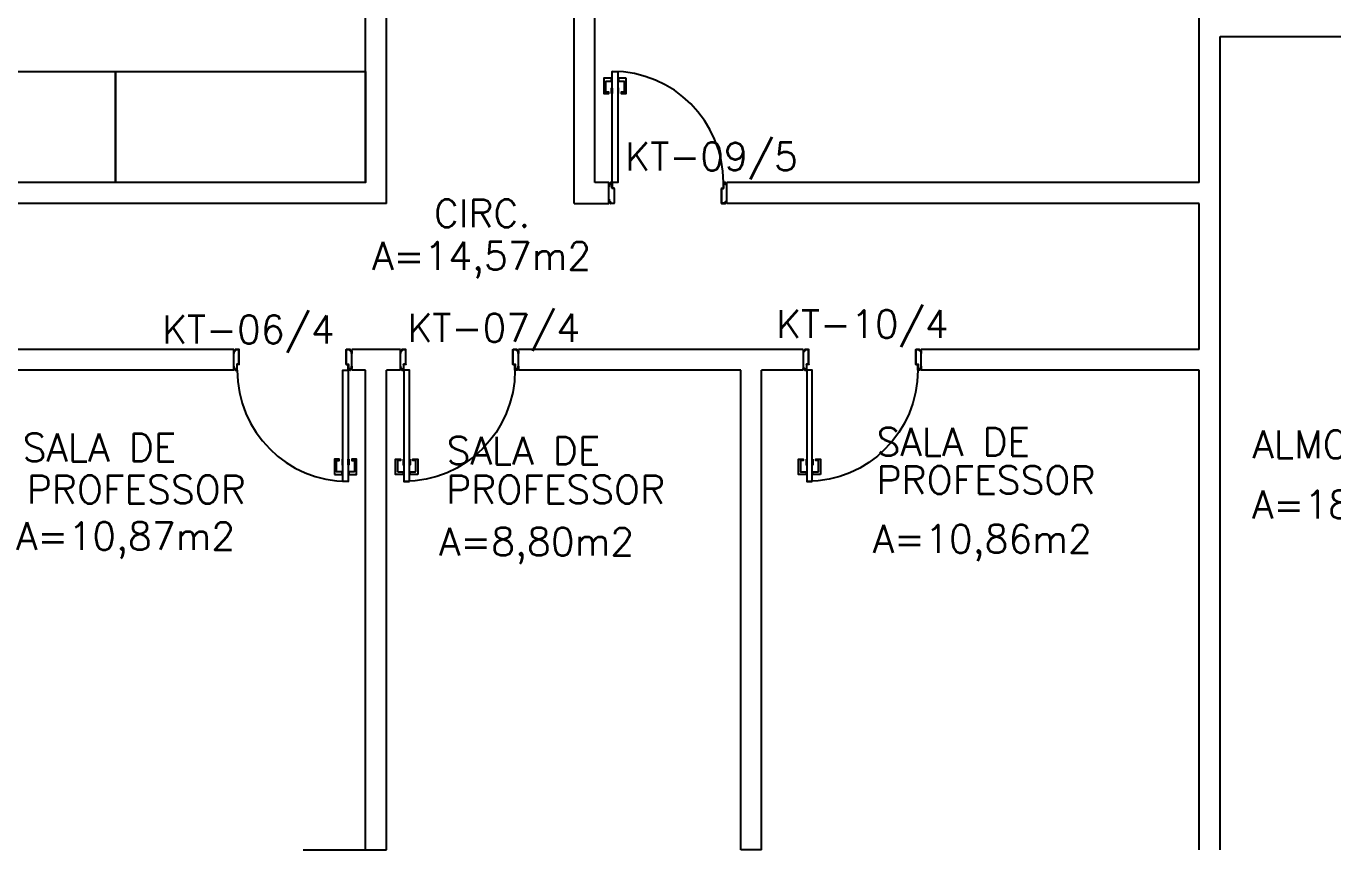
# Model space of a CAD drawing. Header units: millimetres. Extents: x 2128 to 2646, y 1972 to 2207.
# Drawn here: x 2376.02 to 2385.42, y 2127.52 to 2133.44 of the extents above; entities that cross this region are included whole.
import ezdxf

# ---------------------------------------------------------------- set-up
doc = ezdxf.new("R2010")
doc.units = ezdxf.units.MM
for name, color, linetype in [('AR-ALV', 2, 'Continuous'), ('AR-BANCADAS', 1, 'Continuous'), ('AR-PORTA', 1, 'Continuous'), ('BC- VISTA', 1, 'Continuous'), ('ENDEREÇO', 2, 'Continuous'), ('maçaneta', 1, 'Continuous'), ('mov', 1, 'Continuous'), ('PM-PERFIL U-C', 2, 'Continuous'), ('pm1', 2, 'Continuous'), ('TEXTO', 2, 'Continuous'), ('Área', 2, 'Continuous')]:
    doc.layers.add(name, color=color, linetype=linetype)
doc.styles.add('UNB-100', font='simplex.shx', dxfattribs={"height": 0.2})
doc.styles.add('UNB1-100', font='simplex.shx', dxfattribs={"height": 0.2})

# ---------------------------------------------------------------- blocks, each defined once
blk = doc.blocks.new('PM3')
at = {"layer": 'maçaneta'}
for points in [[(0.02, 0.825), (-0.035, 0.825), (-0.035, 0.715), (0, 0.715), (0, 0.725), (-0.02, 0.725), (-0.02, 0.8035, -0.414214), (-0.0185, 0.805), (0.02, 0.805)], [(0.125, 0.825), (0.07, 0.825), (0.07, 0.805), (0.1085, 0.805, -0.414214), (0.11, 0.8035), (0.11, 0.725), (0.09, 0.725), (0.09, 0.715), (0.125, 0.715)]]:
    blk.add_lwpolyline(points, format="xyb", close=True, dxfattribs=at)
for points in [[(0.02, 0.715), (0.02, 0.755), (0.025, 0.755), (0.025, 0.715)], [(0.07, 0.715), (0.07, 0.755), (0.065, 0.755), (0.065, 0.715)]]:
    blk.add_lwpolyline(points, close=True, dxfattribs=at)
at = {"layer": 'mov'}
blk.add_arc((0.025, 0.075), 0.8, 0, 90, dxfattribs=at)
at = {"layer": 'PM-PERFIL U-C'}
for p, q in [((0, 0.045), (0, 0.0635)), ((0.002, 0.045), (0, 0.045)), ((0.0015, 0.065), (0.01, 0.065)), ((0.002, 0.063), (0.002, 0.045)), ((0.0105, 0.063), (0.002, 0.063)), ((0.01, 0.065), (0.01, 0.0735)), ((0.0115, 0.075), (0.0235, 0.075)), ((0.012, 0.073), (0.012, 0.0645)), ((0.023, 0.073), (0.012, 0.073)), ((0.023, 0.0335), (0.023, 0.073)), ((0.038, 0.032), (0.0245, 0.032)), ((0.025, 0.0735), (0.025, 0.034)), ((0.0385, 0.034), (0.025, 0.034)), ((0.038, 0.032), (0.038, -0.073)), ((0.04, 0.0325), (0.04, -0.0735)), ((0.81, 0.0325), (0.81, -0.0735)), ((0.8115, 0.034), (0.825, 0.034)), ((0.812, 0.032), (0.8255, 0.032)), ((0.812, 0.032), (0.812, -0.073)), ((0.825, 0.0735), (0.825, 0.034)), ((0.8385, 0.075), (0.8265, 0.075)), ((0.827, 0.073), (0.838, 0.073)), ((0.827, 0.0335), (0.827, 0.073)), ((0.838, 0.073), (0.838, 0.0645)), ((0.8395, 0.063), (0.848, 0.063)), ((0.84, 0.065), (0.84, 0.0735)), ((0.8485, 0.065), (0.84, 0.065)), ((0.848, 0.063), (0.848, 0.045)), ((0.848, 0.045), (0.85, 0.045)), ((0.85, 0.045), (0.85, 0.0635)), ((0, -0.045), (0.002, -0.045)), ((0, -0.0635), (0, -0.045)), ((0.01, -0.065), (0.0015, -0.065)), ((0.002, -0.045), (0.002, -0.063)), ((0.002, -0.063), (0.0105, -0.063)), ((0.01, -0.0735), (0.01, -0.065)), ((0.0385, -0.075), (0.0115, -0.075)), ((0.012, -0.0645), (0.012, -0.073)), ((0.012, -0.073), (0.038, -0.073)), ((0.8115, -0.075), (0.8385, -0.075)), ((0.838, -0.073), (0.812, -0.073)), ((0.838, -0.0645), (0.838, -0.073)), ((0.848, -0.063), (0.8395, -0.063)), ((0.84, -0.0735), (0.84, -0.065)), ((0.84, -0.065), (0.8485, -0.065)), ((0.85, -0.045), (0.848, -0.045)), ((0.848, -0.045), (0.848, -0.063)), ((0.85, -0.0635), (0.85, -0.045))]:
    blk.add_line(p, q, dxfattribs=at)
for centre, start, end in [((0.0015, 0.0635), 90, 180), ((0.0115, 0.0735), 90, 180), ((0.0105, 0.0645), 270, 0), ((0.0245, 0.0335), 180, 270), ((0.0235, 0.0735), 360, 90), ((0.0385, 0.0325), 0, 90), ((0.8115, 0.0325), 90, 180), ((0.8265, 0.0735), 90, 180), ((0.8255, 0.0335), 270, 0), ((0.8395, 0.0645), 180, 270), ((0.8385, 0.0735), 0, 90), ((0.8485, 0.0635), 0, 90), ((0.0015, -0.0635), 180, 270), ((0.0115, -0.0735), 180, 270), ((0.0105, -0.0645), 0, 90), ((0.0385, -0.0735), 269.93864, 0), ((0.8115, -0.0735), 180, 270.06136), ((0.8395, -0.0645), 90, 180), ((0.8385, -0.0735), 270, 0), ((0.8485, -0.0635), 270, 0)]:
    blk.add_arc(centre, 0.0015, start, end, dxfattribs=at)
at = {"layer": 'pm1'}
blk.add_lwpolyline([(0.065, 0.875), (0.065, 0.075), (0.025, 0.075), (0.025, 0.875)], close=True, dxfattribs=at)
blk = doc.blocks.new('BCL05')
at = {"layer": 'BC- VISTA'}
blk.add_lwpolyline([(0.8, 0), (0.8, -1.8), (0, -1.8), (0, 0)], close=True, dxfattribs=at)

msp = doc.modelspace()

# ---------------------------------------------------------------- linework, layer by layer
at = {"layer": 'AR-ALV'}
for p, q in [((2378.4615, 2132.3151), (2378.4615, 2135.8401)), ((2378.6115, 2132.1651), (2378.6115, 2135.8401)), ((2379.9615, 2132.1651), (2379.9615, 2135.8401)), ((2380.1115, 2132.3151), (2380.1115, 2135.8401)), ((2384.4615, 2132.3151), (2384.4615, 2135.8401)), ((2384.6115, 2133.3651), (2386.8115, 2133.3651)), ((2384.6115, 2127.5151), (2384.6115, 2133.3651)), ((2378.4615, 2132.3151), (2372.9615, 2132.3151)), ((2380.2115, 2132.3151), (2380.1115, 2132.3151)), ((2380.2115, 2132.1651), (2380.2115, 2132.3151)), ((2384.4615, 2132.3151), (2381.0615, 2132.3151)), ((2381.0615, 2132.1651), (2381.0615, 2132.3151)), ((2378.6115, 2132.1651), (2375.3115, 2132.1651)), ((2379.9615, 2132.1651), (2380.2115, 2132.1651)), ((2384.4615, 2132.1651), (2381.0615, 2132.1651)), ((2384.4615, 2131.1151), (2384.4615, 2132.1651)), ((2377.5115, 2131.1151), (2375.3115, 2131.1151)), ((2377.5115, 2130.9651), (2377.5115, 2131.1151)), ((2378.7115, 2131.1151), (2378.3615, 2131.1151)), ((2378.3615, 2130.9651), (2378.3615, 2131.1151)), ((2378.7115, 2130.9651), (2378.7115, 2131.1151)), ((2379.5615, 2130.9651), (2379.5615, 2131.1151)), ((2381.6115, 2131.1151), (2379.5615, 2131.1151)), ((2381.6115, 2131.1151), (2381.6115, 2130.9651)), ((2384.4615, 2131.1151), (2382.4615, 2131.1151)), ((2382.4615, 2130.9651), (2382.4615, 2131.1151)), ((2377.5115, 2130.9651), (2375.3115, 2130.9651)), ((2378.4615, 2130.9651), (2378.3615, 2130.9651)), ((2378.4615, 2127.5151), (2378.4615, 2130.9651)), ((2378.6115, 2127.5151), (2378.6115, 2130.9651)), ((2378.7115, 2130.9651), (2378.6115, 2130.9651)), ((2381.1615, 2130.9651), (2379.5615, 2130.9651)), ((2381.1615, 2127.5151), (2381.1615, 2130.9651)), ((2381.6115, 2130.9651), (2381.3115, 2130.9651)), ((2381.3115, 2127.5151), (2381.3115, 2130.9651)), ((2384.4615, 2130.9651), (2382.4615, 2130.9651)), ((2384.4615, 2127.5151), (2384.4615, 2130.9651)), ((2378.0115, 2127.5151), (2378.6115, 2127.5151)), ((2381.3115, 2127.5151), (2381.1615, 2127.5151))]:
    msp.add_line(p, q, dxfattribs=at)

# ---------------------------------------------------------------- block references
at = {"layer": 'AR-BANCADAS', "rotation": 90}
for p in [(2374.8615, 2132.3151), (2376.6615, 2132.3151)]:
    msp.add_blockref('BCL05', p, dxfattribs=at)
at = {"layer": 'AR-PORTA'}
msp.add_blockref('PM3', (2380.2115, 2132.2401), dxfattribs=at)
at = {"layer": 'AR-PORTA', "rotation": 180}
msp.add_blockref('PM3', (2378.3615, 2131.0401), dxfattribs=at)
at = {"layer": 'AR-PORTA', "xscale": -1, "rotation": 180}
for p in [(2378.7115, 2131.0401), (2381.6115, 2131.0401)]:
    msp.add_blockref('PM3', p, dxfattribs=at)

# ---------------------------------------------------------------- texts
at = {"layer": 'ENDEREÇO', "style": 'UNB1-100'}
for s, p in [('KT-09/5', (2380.3299, 2132.4026)), ('KT-10/4', (2381.4151, 2131.1974)), ('KT-06/4', (2376.9958, 2131.1578)), ('KT-07/4', (2378.7623, 2131.17))]:
    msp.add_text(s, height=0.2, dxfattribs=at).set_placement(p)
at = {"layer": 'TEXTO', "style": 'UNB-100'}
for s, p in [('CIRC.', (2378.952, 2131.9932)), ('SALA DE', (2375.992, 2130.3092)), ('SALA DE', (2382.1383, 2130.3497)), ('ALMOXARIFADO', (2384.8445, 2130.3314)), ('SALA DE', (2379.0443, 2130.2867)), ('PROFESSOR', (2376.0219, 2130.0072)), ('PROFESSOR', (2379.0407, 2130.0072)), ('PROFESSOR', (2382.1385, 2130.0755))]:
    msp.add_text(s, height=0.2, dxfattribs=at).set_placement(p)
at = {"layer": 'Área', "style": 'UNB-100'}
for s, p in [('A=14,57m2', (2378.5079, 2131.6875)), ('A=18,43m2', (2384.8419, 2129.8995)), ('A=10,87m2', (2375.9447, 2129.6721)), ('A=8,80m2', (2378.9883, 2129.6325)), ('A=10,86m2', (2382.1113, 2129.6523))]:
    msp.add_text(s, height=0.2, dxfattribs=at).set_placement(p)

doc.saveas('drawing.dxf')
